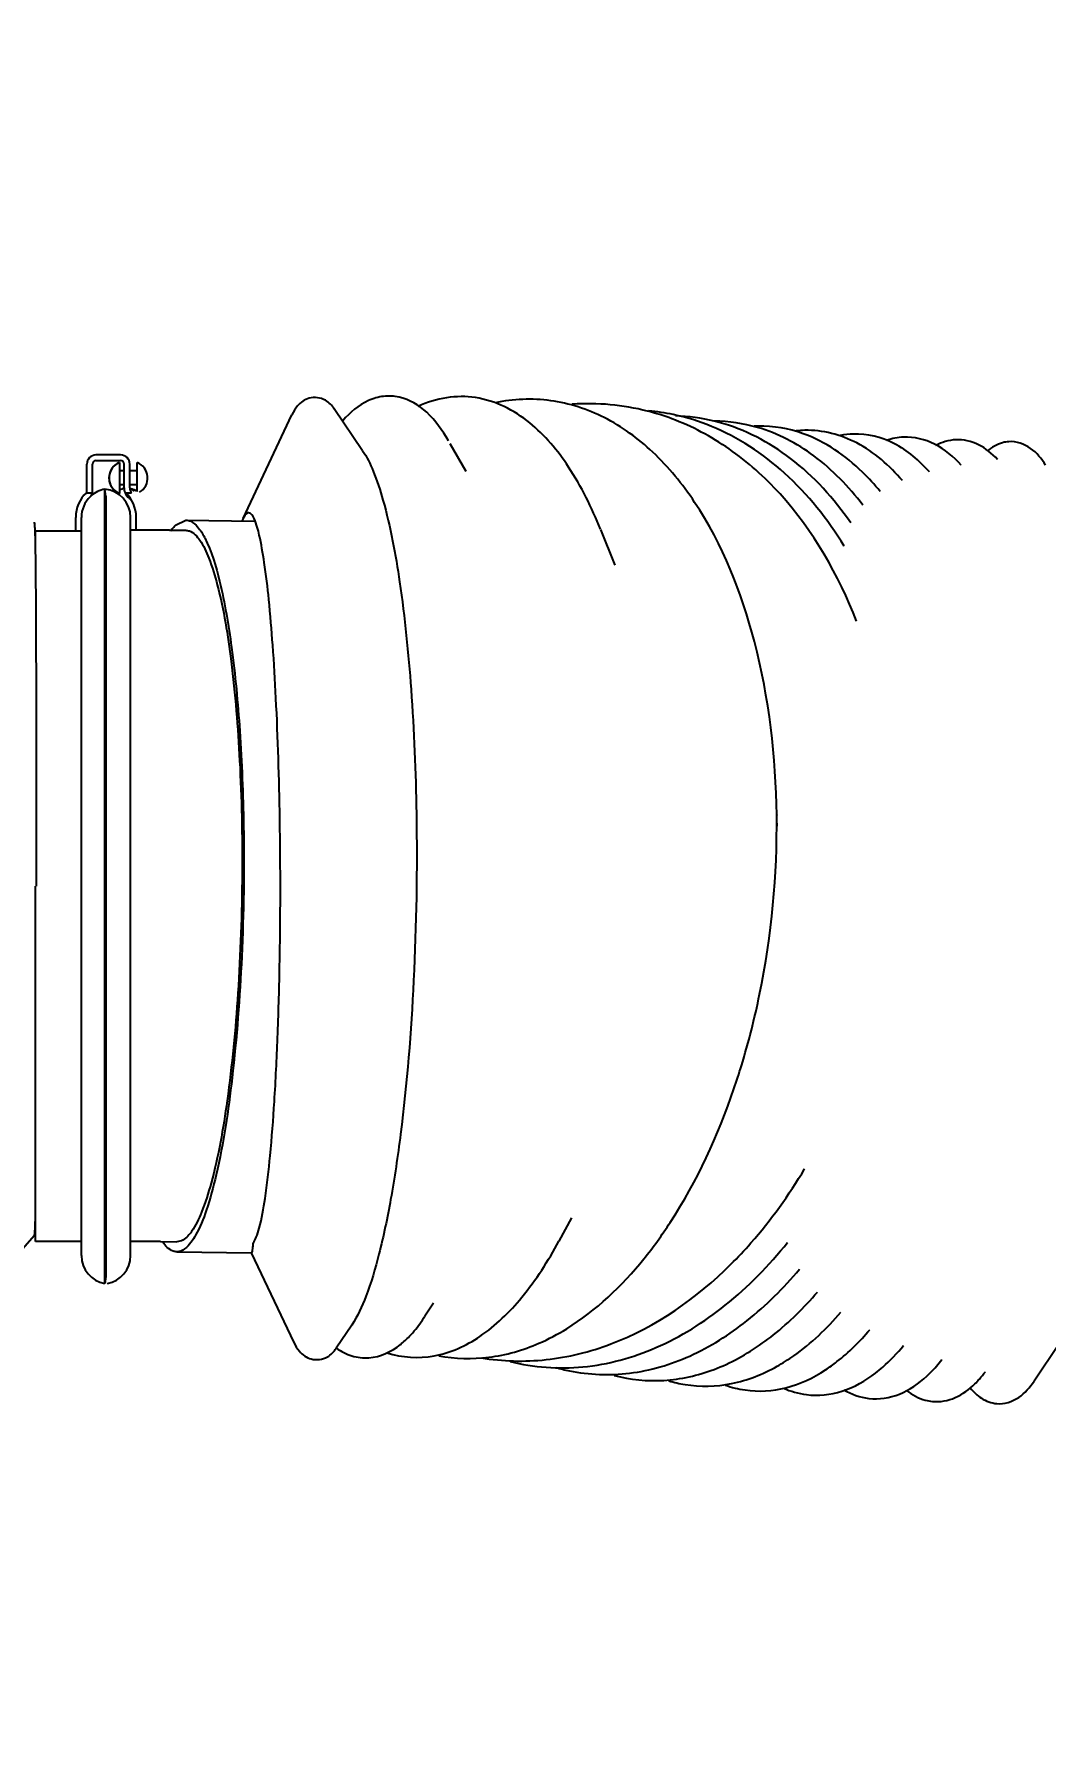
# Model space of a CAD drawing. Header units: millimetres. Extents: x 6781 to 13993, y -7973 to 4183.
# Drawn here: x 7607 to 7894.5, y -294.4 to 194.3 of the extents above; entities that cross this region are included whole.
import ezdxf

# ---------------------------------------------------------------- set-up
doc = ezdxf.new("R2010")
doc.units = ezdxf.units.MM
doc.header["$LTSCALE"] = 307.34
doc.header["$PDMODE"] = 3
doc.header["$PDSIZE"] = 8
doc.layers.get('0').update_dxf_attribs({"linetype": 'CONTINUOUS'})
doc.layers.get('Defpoints').update_dxf_attribs({"linetype": 'CONTINUOUS'})
doc.styles.get("Standard").update_dxf_attribs({"font": 'calibri.ttf'})
doc.dimstyles.get("Standard").update_dxf_attribs({"dimtxt": 35, "dimasz": 35, "dimexe": 1.5, "dimexo": 1, "dimtad": 1, "dimdsep": 46, "dimtxsty": 'Standard', "dimblk": '_FILLED', "dimblk1": '_FILLED', "dimblk2": '_FILLED', "dimcen": 0.09, "dimazin": 2, "dimtol": 1, "dimtp": 0.01, "dimtm": 0.01, "dimtfac": 1, "dimtofl": 0, "dimtmove": 0, "dimatfit": 3, "dimldrblk": '_FILLED', "dimfxl": 1, "dimtolj": 1, "dimarcsym": 0})

# ---------------------------------------------------------------- blocks, each defined once
blk = doc.blocks.new('_FILLED')
at = {"color": 0, "linetype": 'ByBlock'}
blk.add_solid([(0, 0), (-1, 0.2143), (-1, -0.2143)], dxfattribs=at)
blk = doc.blocks.new('*D577')
at = {"color": 0, "linetype": 'Continuous', "lineweight": -2}
for p, q in [((7714.45, 364.61), (6997.23, 364.61)), ((6998.73, 314.61), (6998.73, 53.64)), ((6998.73, -244.44), (6998.73, 16.53)), ((7373.8, -294.44), (6997.23, -294.44))]:
    blk.add_line(p, q, dxfattribs=at)
at = {"layer": 'Defpoints', "color": 0}
for p in [(6998.73, 364.61), (7715.45, 364.61), (7374.8, -294.44)]:
    blk.add_point(p, dxfattribs=at)
at = {"color": 0, "linetype": 'ByBlock', "lineweight": -2, "xscale": 50, "yscale": 50, "zscale": 50}
for p, rotation in [((6998.73, 364.61), 90), ((6998.73, -294.44), 270)]:
    blk.add_blockref('_FILLED', p, dxfattribs=dict(at, rotation=rotation))
at = {"color": 0, "lineweight": 30, "insert": (6998.73, 35.09), "char_height": 35, "attachment_point": 5}
blk.add_mtext('\\A1;\\A1;BVNO-660', dxfattribs=at)

msp = doc.modelspace()

# ---------------------------------------------------------------- linework, layer by layer
at = {"linetype": 'Continuous', "lineweight": 25}
for p, q in [((7666.38075, 56.62462), (7680.27117, 86.11715)), ((7700.3634, 75.9442), (7692.29942, 87.83785)), ((7724.76678, 78.71067), (7724.73479, 78.75603)), ((7724.76984, 78.70653), (7724.74009, 78.75836)), ((7631.54946, 74.71982), (7624.54946, 74.71982)), ((7729.75636, 70.03574), (7725.22347, 77.91672)), ((7880.81231, 73.44516), (7880.82774, 73.42828)), ((7621.94946, 64.27691), (7621.94946, 72.11982)), ((7623.54946, 64.27691), (7623.54946, 72.11982)), ((7624.54946, 73.11982), (7631.54946, 73.11982)), ((7631.2502, 72.59836), (7631.2502, 63.79837)), ((7632.54946, 70.19836), (7631.2502, 70.19836)), ((7632.54946, 65.34982), (7632.54946, 72.11982)), ((7634.14946, 65.34982), (7634.14946, 72.11982)), ((7636.2502, 70.19836), (7634.14946, 70.19836)), ((7636.2502, 64.34249), (7636.2502, 72.59836)), ((7729.75517, 70.03782), (7729.75636, 70.03574)), ((7861.50215, 69.89759), (7861.50513, 69.89424)), ((7870.53532, 71.84872), (7870.54452, 71.83857)), ((7621.82346, 63.98549), (7623.52811, 63.98549)), ((7627.06613, -160.77663), (7627.06613, 64.99958)), ((7627.39946, 63.02756), (7627.06613, 64.99958)), ((7632.54946, 66.19836), (7631.2502, 66.19836)), ((7632.81532, 63.98549), (7634.67501, 63.98549)), ((7636.2502, 66.19836), (7634.14946, 66.19836)), ((7847.45314, 64.37973), (7847.46574, 64.36428)), ((7627.39946, 63.02756), (7627.39946, -158.8046)), ((7842.53387, 60.48673), (7842.54627, 60.47044)), ((7618.79946, 53.11148), (7618.79946, 56.99148)), ((7620.39946, -152.88852), (7620.39946, 56.99148)), ((7634.39946, -152.88852), (7634.39946, 56.99148)), ((7635.99946, 53.11148), (7635.99946, 56.99148)), ((7647.17124, 54.78557), (7650.12689, 56.18474)), ((7650.1263, 56.18475), (7669.65665, 55.93994)), ((7839.10791, 55.46581), (7839.11746, 55.45209)), ((7607.39946, 47.3394), (7607.39946, 53.11148)), ((7607.39946, 53.11148), (7620.39946, 53.11148)), ((7645.46912, 53.36991), (7650.09029, 53.31199)), ((7767.97973, 53.54324), (7772.04543, 43.36775)), ((7837.28633, 48.78143), (7837.29267, 48.77113)), ((7840.76387, 27.46169), (7840.7659, 27.45642)), ((7818.06328, -27.61896), (7818.06352, -27.63853)), ((7818.10184, -30.75528), (7818.06352, -27.63853)), ((7818.09083, -29.97908), (7818.10192, -30.76156)), ((7607.39946, -148.88852), (7607.39946, -47.88852)), ((7813.21293, -78.53198), (7813.20714, -78.5602)), ((7826.00875, -128.1892), (7826.00831, -128.18993)), ((7759.73739, -142.15909), (7756.16982, -148.74009)), ((7759.74484, -142.14534), (7759.73739, -142.15909)), ((7586.23366, -170.68314), (7607.04391, -147.0347)), ((7620.39946, -148.88852), (7607.39946, -148.88852)), ((7642.93994, -148.86831), (7647.55528, -148.92616)), ((7821.16768, -149.10882), (7821.15004, -149.13083)), ((7647.51927, -151.79891), (7668.72458, -152.06472)), ((7668.68271, -152.08464), (7680.80031, -177.54744)), ((7627.39946, -158.8046), (7627.06613, -160.77663)), ((7824.52435, -156.72044), (7824.51875, -156.72715)), ((7829.6394, -163.22451), (7829.63468, -163.23003)), ((7909.47688, -161.2838), (7891.25243, -188.53012)), ((7720.4747, -166.41582), (7718.06149, -170.1347)), ((7697.26936, -172.62327), (7692.83538, -179.21985)), ((7844.52907, -173.95514), (7844.51482, -173.97193)), ((7692.87425, -179.17161), (7692.89908, -179.18881)), ((7692.95628, -178.9872), (7692.98257, -179.00087)), ((7854.13148, -178.43005), (7854.12898, -178.43307)), ((7865.08576, -182.41087), (7865.05985, -182.44345)), ((7877.4013, -185.87046), (7877.39744, -185.87562))]:
    msp.add_line(p, q, dxfattribs=at)
at = {"lineweight": 25}
for p, q in [((7645.46912, 53.36991), (7634.39946, 53.36991)), ((7642.93994, -148.86831), (7634.39946, -148.86831))]:
    msp.add_line(p, q, dxfattribs=at)
at = {"linetype": 'Continuous', "lineweight": 25}
for centre, radius, start, end in [((7776.083, 26.50115), 61.01436, 78.0832717, 84.7709119), ((7775.67416, 24.84455), 62.7197, 67.634738, 78.0303256), ((7787.80565, 33.12695), 52.71956, 76.2568659, 88.3633418), ((7800.15964, 39.68314), 44.63819, 73.7702054, 89.7908419), ((7787.68889, 32.6803), 53.18117, 74.742846, 76.2489943), ((7813.16636, 46.36766), 36.58068, 90.534486, 92.3520874), ((7826.63744, 52.19645), 29.53613, 91.1854009, 95.9710611), ((7840.58563, 57.40099), 23.27781, 91.8415443, 100.9810162), ((7624.54946, 72.11982), 2.6, 90, 180), ((7631.54946, 72.11982), 2.6, 0, 90), ((7624.54946, 72.11982), 1, 90, 180), ((7632.97613, 68.19836), 4.72667, 111.426246, 239.622668), ((7632.97686, 68.19836), 4.72667, 111.426246, 248.573754), ((7631.54946, 72.11982), 1, 0, 90), ((7634.52353, 68.19836), 4.72667, 300.0670365, 68.573754), ((7628.39946, 56.99148), 9.6, 133.2356071, 180), ((7621.54946, 64.27691), 0.4, 313.2356071, 0), ((7621.54946, 64.27691), 2, 313.2356071, 0), ((7628.39946, 57.11148), 8, 99.5940682, 131.2304617), ((7626.39946, 56.99148), 8, 0, 85.1755263), ((7636.18315, 65.34982), 3.63369, 180, 241.2374497), ((7626.39946, 56.99148), 9.6, 0, 46.7643929), ((7636.18315, 65.34982), 2.03369, 180, 222.1338556), ((7631.64764, 53.91819), 11.51216, 72.829514, 77.1429719), ((7631.46148, 53.32383), 12.13498, 66.3663537, 72.8181688), ((7628.39946, 56.99148), 8, 133.2356071, 180), ((7657.51631, 44.92076), 14.31946, 142.4490114, 145.3061116), ((7633.56947, 39.84882), 24.65286, 27.2991149, 27.7617594), ((7578.73535, -30.50552), 239.34533, 348.4246028, 0.686331), ((7628.39946, -152.88852), 8, 180, 260.4059318), ((7626.39946, -152.88852), 8, 279.5940682, 0), ((7696.98507, -160.46388), 22.64817, 308.6433777, 309.6578529), ((7769.78959, -133.55346), 53.15256, 254.1304592, 258.4472551), ((7783.41579, -143.66504), 44.77159, 255.0823549, 259.6447989), ((7798.01253, -152.86731), 37.13551, 253.4199893, 260.7028503), ((7813.45553, -161.22118), 30.16967, 250.6199881, 261.6308906), ((7855.643, -170.27655), 26.7492, 314.6110195, 318.5466055)]:
    msp.add_arc(centre, radius, start, end, dxfattribs=at)
for points, knots in [([(7692.3071, 87.82981), (7691.65565, 88.79844), (7689.70174, 90.85666), (7685.21167, 91.44349), (7681.85153, 89.05365), (7680.69629, 87.01978), (7680.27117, 86.11715)], [0, 0, 0, 0, 0.231660504, 0.54034676, 0.801992456, 1, 1, 1, 1]), ([(7724.74009, 78.75836), (7723.05097, 81.69778), (7719.39191, 87.01231), (7712.33495, 91.33979), (7706.27811, 91.62489), (7700.36516, 89.91638), (7696.74174, 86.79207), (7694.68941, 84.46958)], [0, 0, 0, 0, 0.272703267, 0.512485612, 0.631142629, 0.750690258, 1, 1, 1, 1]), ([(7747.84528, 83.88246), (7743.45757, 87.44821), (7735.45819, 91.47494), (7724.06766, 91.38493), (7718.66805, 89.68891), (7716.0949, 88.51859)], [0, 0, 0, 0, 0.503484631, 0.748272097, 1, 1, 1, 1]), ([(7818.06327, -27.61895), (7817.85827, -11.04475), (7814.26439, 19.93387), (7800.40648, 55.18651), (7783.76793, 75.69894), (7769.72883, 85.97884), (7753.9962, 91.08552), (7743.16725, 90.64594), (7737.99871, 89.58486)], [0, 0, 0, 0, 0.310638597, 0.579534268, 0.695744359, 0.801542169, 0.90111684, 1, 1, 1, 1]), ([(7788.22121, 85.02727), (7785.96912, 85.86527), (7776.84404, 88.73871), (7767.10388, 89.62381), (7759.96356, 89.14589)], [0, 0, 0, 0, 0.251374052, 1, 1, 1, 1]), ([(7767.95956, 53.59358), (7765.49798, 59.74693), (7760.11873, 70.78354), (7752.17994, 80.35982), (7747.84528, 83.88246)], [0, 0, 0, 0, 0.542655925, 1, 1, 1, 1]), ([(7840.76382, 27.46174), (7835.6919, 40.58835), (7825.22174, 58.97296), (7805.23008, 76.88798), (7793.97851, 82.88498), (7788.22121, 85.02727)], [0, 0, 0, 0, 0.527871841, 0.769570664, 1, 1, 1, 1]), ([(7839.11738, 55.45209), (7834.34803, 62.30852), (7823.52838, 74.3736), (7808.99733, 81.99222), (7801.6836, 83.98707)], [0, 0, 0, 0, 0.524200922, 1, 1, 1, 1]), ([(7837.28624, 48.78144), (7832.59193, 56.41113), (7821.79157, 70.06057), (7807.12678, 79.7291), (7799.53962, 82.84628)], [0, 0, 0, 0, 0.522015722, 1, 1, 1, 1]), ([(7842.53376, 60.48686), (7838.55095, 65.7133), (7829.75806, 74.90415), (7818.37015, 80.87242), (7812.63558, 82.54242)], [0, 0, 0, 0, 0.523846181, 1, 1, 1, 1]), ([(7847.46619, 64.36373), (7845.90461, 66.2782), (7839.76613, 73.08676), (7831.89173, 78.51927), (7825.57251, 80.77595)], [0, 0, 0, 0, 0.269106608, 1, 1, 1, 1]), ([(7853.81052, 67.43204), (7850.15797, 71.68868), (7841.96841, 78.99716), (7831.10067, 81.83045), (7826.02641, 81.72626)], [0, 0, 0, 0, 0.524971213, 1, 1, 1, 1]), ([(7861.50462, 69.89481), (7858.63238, 73.12296), (7852.22079, 78.68349), (7843.78537, 80.79085), (7839.83759, 80.66677)], [0, 0, 0, 0, 0.522442189, 1, 1, 1, 1]), ([(7870.54904, 71.83723), (7868.38854, 74.22387), (7863.53113, 78.35825), (7857.16925, 79.90016), (7854.17014, 79.77382)], [0, 0, 0, 0, 0.517481996, 1, 1, 1, 1]), ([(7880.8172, 73.44327), (7879.27471, 75.1225), (7875.75876, 78.0933), (7871.14461, 79.16799), (7868.9352, 79.05148)], [0, 0, 0, 0, 0.507531725, 1, 1, 1, 1]), ([(7884.04323, 78.50237), (7883.44576, 78.46451), (7881.19526, 78.09893), (7879.1555, 76.87725), (7877.90431, 75.77635)], [0, 0, 0, 0, 0.264285949, 1, 1, 1, 1]), ([(7894.51586, 71.82113), (7893.37664, 73.62033), (7890.66258, 77.0866), (7886.20731, 78.63949), (7884.04323, 78.50237)], [0, 0, 0, 0, 0.495477664, 1, 1, 1, 1]), ([(7700.3634, 75.94407), (7701.58638, 74.14046), (7703.79462, 69.51015), (7707.77346, 57.14102), (7711.55238, 36.36063), (7714.55848, 6.57862), (7715.44432, -15.45324), (7715.63412, -27.24346)], [0, 0, 0, 0, 0.062231341, 0.145252598, 0.370831426, 0.66325522, 1, 1, 1, 1]), ([(7634.49285, 65.02327), (7634.44414, 65.04288), (7634.34661, 65.07994), (7634.24765, 65.11301), (7634.19818, 65.1284)], [0, 0, 0, 0, 0.503363956, 1, 1, 1, 1]), ([(7607.25722, 53.35865), (7607.2441, 53.66571), (7607.21563, 54.19687), (7607.17627, 54.88443), (7607.11178, 55.30701), (7607.0883, 55.53685), (7607.0439, 55.58731)], [0, 0, 0, 0, 0.410813712, 0.714254391, 0.910166158, 1, 1, 1, 1]), ([(7650.12689, 56.18478), (7650.58765, 56.17897), (7651.90239, 55.83505), (7653.78504, 54.09617), (7654.8399, 52.36674), (7655.38459, 51.33202)], [0, 0, 0, 0, 0.185743035, 0.528653214, 1, 1, 1, 1]), ([(7667.93512, 58.25979), (7667.80032, 58.25953), (7667.02793, 58.01257), (7666.65411, 57.20447), (7666.38076, 56.6243)], [0, 0, 0, 0, 0.173676728, 1, 1, 1, 1]), ([(7676.8175, -28.68994), (7676.63344, -17.2565), (7676.13922, -0.80043), (7674.91726, 19.94554), (7673.82536, 32.83501), (7672.65035, 43.18484), (7671.2215, 51.13505), (7670.12414, 55.57988), (7668.67686, 58.26118), (7667.93512, 58.25979)], [0, 0, 0, 0, 0.389350696, 0.560208787, 0.708079394, 0.828540543, 0.918129626, 0.974744009, 1, 1, 1, 1]), ([(7607.32879, 51.17515), (7607.32351, 51.37984), (7607.30365, 52.10779), (7607.27956, 52.83566), (7607.25722, 53.35865)], [0, 0, 0, 0, 0.281177881, 1, 1, 1, 1]), ([(7607.40163, 47.48348), (7607.39639, 47.82496), (7607.37637, 49.05559), (7607.35173, 50.28616), (7607.32879, 51.17515)], [0, 0, 0, 0, 0.277473337, 1, 1, 1, 1]), ([(7650.08911, 53.31188), (7650.4307, 53.3078), (7652.09868, 52.9749), (7653.30619, 51.58168), (7654.06002, 50.49778)], [0, 0, 0, 0, 0.20555791, 1, 1, 1, 1]), ([(7654.06002, 50.49778), (7655.15303, 48.92622), (7657.07148, 44.73179), (7660.4753, 33.33387), (7663.54467, 14.04249), (7665.76688, -13.36697), (7666.16867, -33.54915), (7666.10299, -44.23745)], [0, 0, 0, 0, 0.059705219, 0.142276896, 0.370979391, 0.666632434, 1, 1, 1, 1]), ([(7655.4766, 51.1555), (7657.46584, 47.30153), (7660.4402, 36.902), (7663.56887, 18.52927), (7665.72023, -4.77053), (7666.38308, -21.7694), (7666.52852, -30.80419)], [0, 0, 0, 0, 0.156569479, 0.385953502, 0.673798863, 1, 1, 1, 1]), ([(7607.67786, -47.89135), (7607.67922, -28.82098), (7607.6579, -2.24768), (7607.55249, 29.5438), (7607.48167, 42.26539), (7607.40163, 47.48348)], [0, 0, 0, 0, 0.599850915, 0.835847751, 1, 1, 1, 1]), ([(7669.20912, -149.24613), (7669.60411, -148.79001), (7670.27602, -147.37813), (7671.55933, -143.20961), (7672.88445, -135.43103), (7674.25994, -123.42599), (7675.40002, -108.16712), (7676.27484, -90.31451), (7677.02244, -63.53049), (7677.04422, -42.77379), (7676.8175, -28.68994)], [0, 0, 0, 0, 0.014928418, 0.037883234, 0.108209387, 0.209259731, 0.337116328, 0.486581637, 0.651500091, 1, 1, 1, 1]), ([(7715.63412, -27.24346), (7715.88843, -43.04114), (7715.38301, -73.47572), (7712.47806, -110.08073), (7708.65259, -135.98579), (7705.45728, -151.43854), (7701.91295, -163.44461), (7698.95573, -170.11445), (7697.26933, -172.62334)], [0, 0, 0, 0, 0.321129465, 0.618258002, 0.745516559, 0.85323407, 0.938557845, 1, 1, 1, 1]), ([(7666.52852, -30.80419), (7666.72739, -43.15751), (7666.38366, -67.07164), (7663.88423, -100.19645), (7660.30209, -124.33474), (7656.3564, -139.18834), (7654.1411, -144.85951), (7652.88464, -147.10223)], [0, 0, 0, 0, 0.314692558, 0.608632135, 0.84597596, 0.934521685, 1, 1, 1, 1]), ([(7666.10299, -44.23745), (7666.03318, -55.59715), (7665.30228, -77.19477), (7662.48404, -106.6232), (7658.87408, -127.47574), (7655.03842, -139.81483), (7652.92061, -144.34717), (7651.72297, -146.03394)], [0, 0, 0, 0, 0.329159413, 0.625567169, 0.856636018, 0.940058368, 1, 1, 1, 1]), ([(7805.92675, -105.4437), (7806.66507, -103.28236), (7809.52026, -94.44374), (7811.79869, -85.4206), (7813.20702, -78.56016)], [0, 0, 0, 0, 0.245919834, 1, 1, 1, 1]), ([(7780.29553, -153.80686), (7782.96704, -150.50384), (7793.67632, -135.63157), (7801.38455, -118.74039), (7805.92675, -105.4437)], [0, 0, 0, 0, 0.232149433, 1, 1, 1, 1]), ([(7805.05291, -155.33092), (7807.01665, -153.37576), (7814.84869, -145.01985), (7821.55909, -135.6372), (7826.00872, -128.18923)], [0, 0, 0, 0, 0.242079663, 1, 1, 1, 1]), ([(7607.0742, -146.96981), (7607.15164, -146.72304), (7607.18919, -145.92123), (7607.29307, -144.33575), (7607.34729, -141.92034), (7607.3851, -140.0439), (7607.40157, -138.97109)], [0, 0, 0, 0, 0.096867666, 0.296512139, 0.598140336, 1, 1, 1, 1]), ([(7651.72297, -146.03394), (7651.40659, -146.47953), (7650.36951, -147.81301), (7648.73168, -148.94007), (7647.55645, -148.92605)], [0, 0, 0, 0, 0.317393323, 1, 1, 1, 1]), ([(7607.04396, -147.03464), (7607.0504, -147.02732), (7607.06195, -147.00588), (7607.06995, -146.98336), (7607.0742, -146.96981)], [0, 0, 0, 0, 0.407088089, 1, 1, 1, 1]), ([(7647.51931, -151.79847), (7647.1744, -151.79415), (7645.49908, -151.46622), (7644.27174, -150.08382), (7643.50607, -149.00329)], [0, 0, 0, 0, 0.206647117, 1, 1, 1, 1]), ([(7652.88464, -147.10223), (7652.48577, -147.8142), (7651.26328, -149.81315), (7649.12746, -151.81859), (7647.51931, -151.79847)], [0, 0, 0, 0, 0.33662177, 1, 1, 1, 1]), ([(7669.20912, -149.24613), (7669.17686, -149.65668), (7669.11671, -150.34891), (7669.00017, -151.2745), (7668.90423, -151.74074), (7668.79716, -152.06568), (7668.72458, -152.06474)], [0, 0, 0, 0, 0.427774393, 0.736016252, 0.924597777, 1, 1, 1, 1]), ([(7707.28495, -180.51725), (7711.5506, -181.87722), (7721.19573, -182.48388), (7734.84332, -176.12673), (7746.73445, -164.36098), (7753.13351, -154.34306), (7756.17828, -148.7245)], [0, 0, 0, 0, 0.213091928, 0.437800089, 0.695843152, 1, 1, 1, 1]), ([(7742.27095, -182.9985), (7748.98943, -184.66412), (7763.36287, -185.68916), (7784.69795, -179.81783), (7804.60739, -167.32118), (7815.9051, -155.67519), (7821.14996, -149.13071)], [0, 0, 0, 0, 0.229503125, 0.466864151, 0.721924561, 1, 1, 1, 1]), ([(7734.08554, -181.93982), (7740.14412, -182.94114), (7752.78554, -183.2595), (7778.36902, -176.93016), (7795.37449, -164.96705), (7805.05291, -155.33092)], [0, 0, 0, 0, 0.235146146, 0.477018878, 1, 1, 1, 1]), ([(7750.45716, -177.79735), (7753.19071, -176.61292), (7764.57767, -170.59927), (7774.09711, -161.47049), (7780.29553, -153.80686)], [0, 0, 0, 0, 0.232096538, 1, 1, 1, 1]), ([(7759.14473, -185.62919), (7764.73796, -186.77168), (7776.60546, -187.19907), (7794.11449, -182.0147), (7810.56133, -171.61472), (7820.04634, -162.07938), (7824.51859, -156.72724)], [0, 0, 0, 0, 0.228609035, 0.465562057, 0.720694337, 1, 1, 1, 1]), ([(7775.36809, -187.70741), (7780.02131, -188.55689), (7789.85545, -188.72874), (7804.31253, -184.2495), (7817.9345, -175.54287), (7825.86213, -167.65007), (7829.63949, -163.2244)], [0, 0, 0, 0, 0.228012472, 0.464472983, 0.719522451, 1, 1, 1, 1]), ([(7713.97461, -175.47899), (7714.3372, -175.08549), (7715.8139, -173.3947), (7717.13049, -171.56807), (7718.06114, -170.13465)], [0, 0, 0, 0, 0.238435451, 1, 1, 1, 1]), ([(7818.16989, -184.34679), (7819.80064, -183.43059), (7826.53474, -179.15026), (7832.36638, -173.55192), (7836.33537, -168.92426)], [0, 0, 0, 0, 0.234778028, 1, 1, 1, 1]), ([(7831.94995, -185.35759), (7833.06876, -184.62554), (7837.67061, -181.31522), (7841.7141, -177.2704), (7844.51431, -173.97276)], [0, 0, 0, 0, 0.23608974, 1, 1, 1, 1]), ([(7680.80031, -177.54744), (7681.22889, -178.44801), (7682.3936, -180.47382), (7685.75717, -182.85887), (7690.2467, -182.24865), (7692.19915, -180.18437), (7692.84555, -179.20956)], [0, 0, 0, 0, 0.197863569, 0.459221058, 0.767953857, 1, 1, 1, 1]), ([(7692.89908, -179.18881), (7694.2436, -180.11859), (7697.20114, -181.63151), (7703.80549, -182.43108), (7708.5916, -180.1811), (7711.1282, -178.15318)], [0, 0, 0, 0, 0.251212549, 0.500927002, 1, 1, 1, 1]), ([(7721.98891, -181.35981), (7726.66427, -182.22676), (7736.5144, -182.48415), (7745.94575, -179.75211), (7750.45716, -177.79735)], [0, 0, 0, 0, 0.491643726, 1, 1, 1, 1]), ([(7846.18325, -186.25364), (7846.88458, -185.71199), (7849.75332, -183.33911), (7852.32265, -180.61713), (7854.12946, -178.43278)], [0, 0, 0, 0, 0.238151426, 1, 1, 1, 1]), ([(7792.01312, -189.515), (7796.356, -190.2238), (7805.60418, -190.00223), (7814.14325, -186.60906), (7818.16989, -184.34679)], [0, 0, 0, 0, 0.487898977, 1, 1, 1, 1]), ([(7809.06434, -191.06958), (7812.9084, -191.62983), (7821.1388, -191.12223), (7828.50821, -187.60957), (7831.94995, -185.35759)], [0, 0, 0, 0, 0.485723381, 1, 1, 1, 1]), ([(7860.76587, -187.11529), (7861.14015, -186.769), (7862.66078, -185.29717), (7864.05811, -183.70057), (7865.05814, -182.44406)], [0, 0, 0, 0, 0.240999671, 1, 1, 1, 1]), ([(7826.4931, -192.38301), (7829.85867, -192.81988), (7837.10461, -192.05515), (7843.3179, -188.4666), (7846.18325, -186.25364)], [0, 0, 0, 0, 0.483846735, 1, 1, 1, 1]), ([(7844.26036, -193.46343), (7847.16198, -193.79744), (7853.42342, -192.80617), (7858.477, -189.233), (7860.76587, -187.11529)], [0, 0, 0, 0, 0.483649492, 1, 1, 1, 1]), ([(7862.319, -194.31659), (7864.51397, -194.53922), (7869.16011, -193.69596), (7872.80935, -190.9138), (7874.4287, -189.31907)], [0, 0, 0, 0, 0.492572167, 1, 1, 1, 1]), ([(7873.06601, -190.49258), (7873.99585, -191.61972), (7876.17499, -193.7259), (7879.10133, -194.81263), (7880.61561, -194.94676)], [0, 0, 0, 0, 0.490100865, 1, 1, 1, 1]), ([(7880.61561, -194.94676), (7882.77557, -195.13808), (7887.26836, -193.69736), (7890.06846, -190.30021), (7891.25243, -188.53012)], [0, 0, 0, 0, 0.504521743, 1, 1, 1, 1]), ([(7855.00384, -191.22715), (7856.57481, -192.44819), (7859.0083, -193.7678), (7861.64368, -194.24809), (7862.319, -194.31659)], [0, 0, 0, 0, 0.74562803, 1, 1, 1, 1])]:
    msp.add_open_spline(points, degree=3, knots=knots, dxfattribs=at)
for points in [[(7825.57251, 80.77595), (7821.51328, 82.22556), (7817.13524, 82.98686), (7812.82513, 82.94674)], [(7854.17014, 79.77382), (7852.51258, 79.70399), (7850.85127, 79.38685), (7849.27708, 78.86313)], [(7868.9352, 79.05148), (7866.9646, 78.94755), (7864.9868, 78.34246), (7863.24688, 77.41148)], [(7632.57744, 65.22951), (7632.11101, 65.14357), (7631.65882, 64.95808), (7631.24954, 64.71841)], [(7634.97395, 64.79345), (7634.81843, 64.87947), (7634.65772, 64.95691), (7634.49285, 65.02327)], [(7635.52303, 64.44208), (7635.34729, 64.56987), (7635.1641, 64.68827), (7634.97395, 64.79345)], [(7646.16369, 53.648), (7646.47273, 54.04934), (7646.80588, 54.43472), (7647.17124, 54.78557)], [(7666.38076, 56.6243), (7666.28739, 56.42612), (7666.201, 56.22459), (7666.11954, 56.02123)], [(7711.43917, -177.9), (7712.33884, -177.15426), (7713.18275, -176.33834), (7713.97461, -175.47899)], [(7819.97364, -190.54985), (7822.04109, -191.45628), (7824.25445, -192.09241), (7826.4931, -192.38301)], [(7875.69138, -187.98481), (7876.29113, -187.30696), (7876.85945, -186.60052), (7877.40076, -185.87515)], [(7837.15249, -191.07061), (7839.32282, -192.31132), (7841.77682, -193.17754), (7844.26036, -193.46343)]]:
    msp.add_open_spline(points, degree=3, dxfattribs=at)

# ---------------------------------------------------------------- dimensions: what is measured, and where the dimension line sits
at = {"linetype": 'Continuous', "lineweight": 30}
dim = msp.add_linear_dim(base=(6998.73175, 364.61148), p1=(7374.79601, -294.43982), p2=(7715.44861, 364.61148), angle=90, text='\\A1;BVNO-660', dimstyle='Standard', override={"dimasz": 50, "dimtad": 0, "dimtih": 1, "dimtoh": 1, "dimdec": 4, "dimzin": 0, "dimtxsty": 'Standard', "dimcen": 53.46, "dimadec": 0, "dimazin": 0, "dimtdec": 4, "dimtzin": 0}, dxfattribs=at)
dim.commit()
dim.dimension.update_dxf_attribs({"geometry": '*D577', "text_midpoint": (6998.73175, 35.08583)})

doc.saveas('drawing.dxf')
